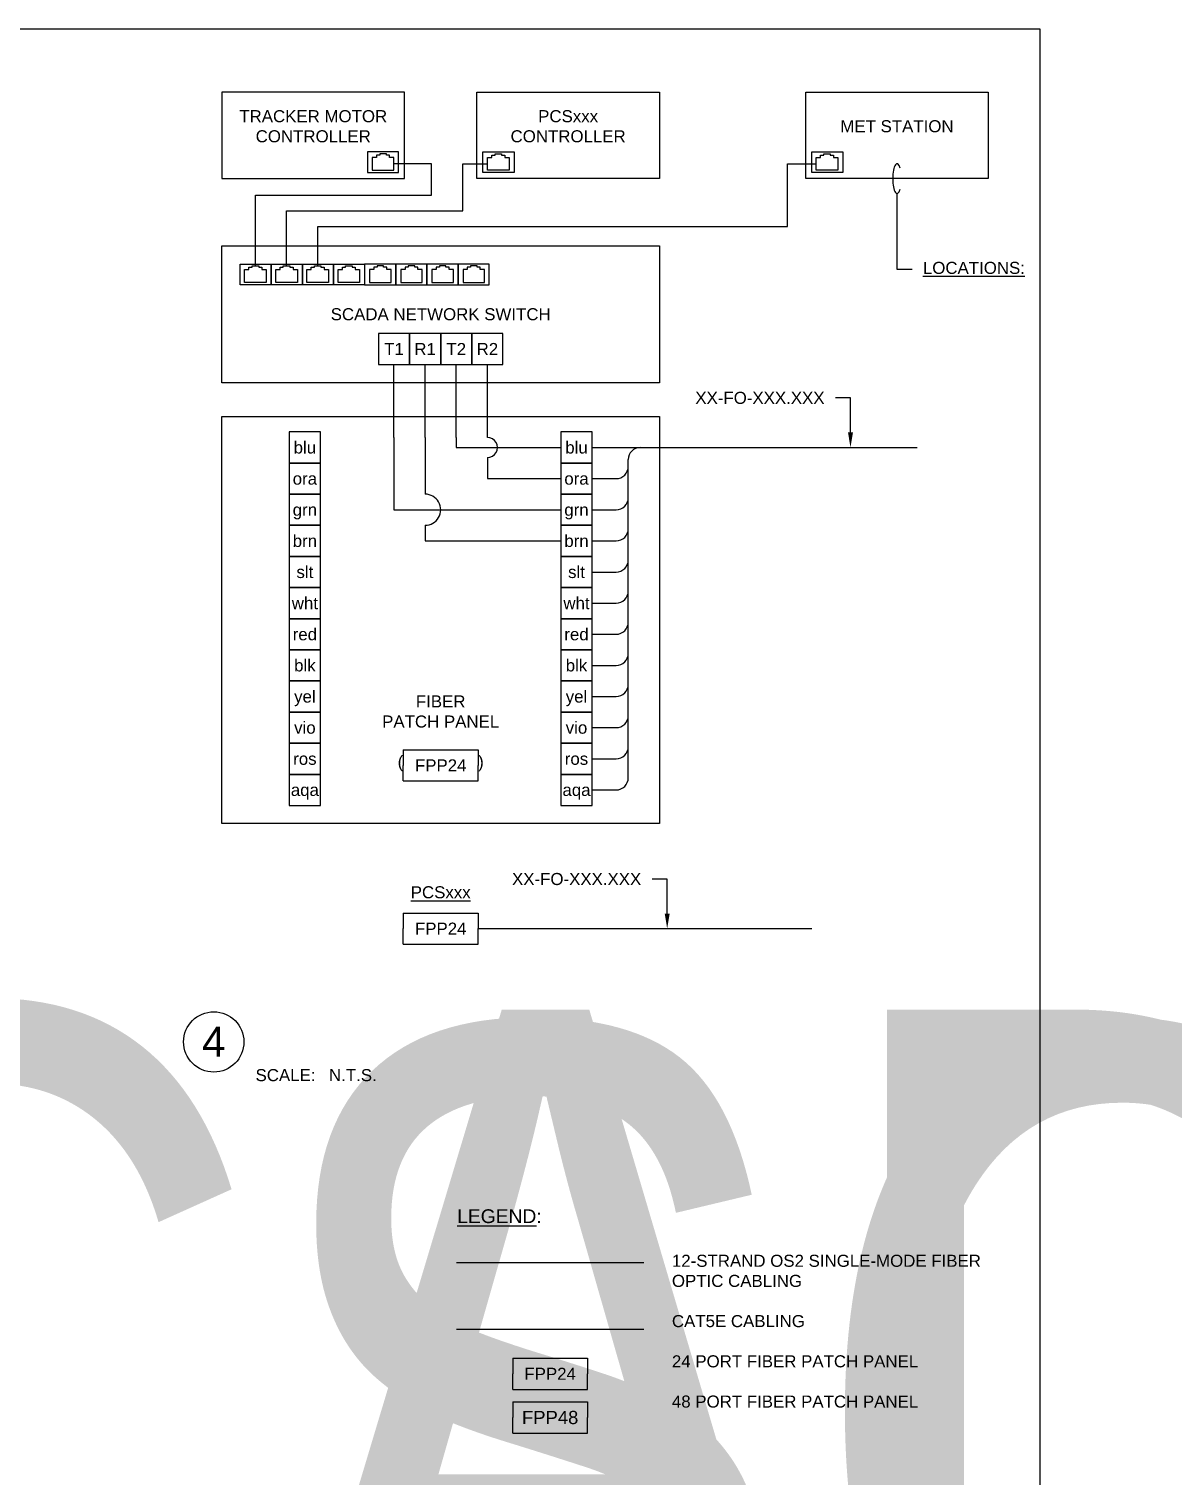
# Model space of a CAD drawing. Header units: feet. Extents: x -18 to 246, y -88 to 32.
# Drawn here: x 119.88 to 129.36, y -13.58 to -1.58 of the extents above; entities that cross this region are included whole.
import ezdxf
from ezdxf import colors
from ezdxf.entities.mleader import LeaderData, LeaderLine
from ezdxf.enums import TextEntityAlignment as Align
from ezdxf.math import Vec2, Vec3

# ---------------------------------------------------------------- set-up
doc = ezdxf.new("R2018")
doc.units = ezdxf.units.FT
doc.header["$MEASUREMENT"] = 0
for name, color, linetype in [('E-1LIN-COMM-EQPM', 243, 'Continuous'), ('E-CABL-CAT5', 120, 'CAT5_CABLE'), ('E-CABL-FO', 120, 'FIBER_OPTIC'), ('G-ANNO-TEXT', 1, 'Continuous'), ('G-NOTES', 7, 'Continuous')]:
    doc.layers.add(name, color=color, linetype=linetype)
doc.layers.add('G-NPLT', color=67, linetype='Continuous', plot=False)
doc.styles.add('NEI-A', font='arial.ttf')
doc.styles.get("Standard").update_dxf_attribs({"font": 'arial.ttf'})
doc.linetypes.add('CAT5_CABLE', pattern='A,1,-0.12,["CAT5",Standard,S=0.1,R=0,X=-0.08,Y=-0.05],-0.3', length=1.42)
doc.linetypes.add('FIBER_OPTIC', pattern='A,0.2,-0.05,0,-0.05,0.2,-0.15,["FO",Standard,S=0.1,R=0,X=-0.04,Y=-0.05],-0.25,0.2,-0.05,0,-0.05', length=1.2)

# ---------------------------------------------------------------- blocks, each defined once
blk = doc.blocks.new('com_fpp24')
at = {"layer": 'E-1LIN-COMM-EQPM'}
for p, q in [((-0.3098689734591025, 0.1290370556281247), (-0.1549439734591025, 0.1290370556281247)), ((-0.3098689734591025, 0.1290370556281247), (-0.3098689734591025, 0)), ((-0.1549439734591025, 0.1290370556281247), (0.1549060265408976, 0.1290370556281247)), ((0.1549060265408976, 0.1290370556281247), (0.3098689734591025, 0.1290370556281247)), ((0.3098689734591025, 0.1290370556281247), (0.3098689734591025, 0)), ((-0.3098689734591025, -0.1290370556281247), (-0.3098689734591025, 0)), ((0.3098689734591025, -0.1290370556281247), (0.3098689734591025, 0)), ((-0.3098689734591025, -0.1290370556281247), (-0.1549439734591025, -0.1290370556281247)), ((-0.1549439734591025, -0.1290370556281247), (0.1549060265408976, -0.1290370556281247)), ((0.1549060265408976, -0.1290370556281247), (0.3098689734591025, -0.1290370556281247))]:
    blk.add_line(p, q, dxfattribs=at)
at = {"insert": (0, 0), "char_height": 0.1, "attachment_point": 5, "style": 'NEI-A'}
blk.add_mtext_dynamic_manual_height_columns('FPP24', width=0.4007065385452695, gutter_width=0.5469999999999999, heights=[0], dxfattribs=at)
blk = doc.blocks.new('com_fpp')
at = {"layer": 'E-1LIN-COMM-EQPM'}
for p, q in [((-0.3098689734591025, 0.1290370556281247), (-0.1549439734591025, 0.1290370556281247)), ((-0.3098689734591025, 0.1290370556281247), (-0.3098689734591025, 0)), ((-0.1549439734591025, 0.1290370556281247), (0.1549060265408976, 0.1290370556281247)), ((0.1549060265408976, 0.1290370556281247), (0.3098689734591025, 0.1290370556281247)), ((0.3098689734591025, 0.1290370556281247), (0.3098689734591025, 0)), ((-0.3098689734591025, -0.1290370556281247), (-0.3098689734591025, 0)), ((0.3098689734591025, -0.1290370556281247), (0.3098689734591025, 0)), ((-0.3098689734591025, -0.1290370556281247), (-0.1549439734591025, -0.1290370556281247)), ((-0.1549439734591025, -0.1290370556281247), (0.1549060265408976, -0.1290370556281247)), ((0.1549060265408976, -0.1290370556281247), (0.3098689734591025, -0.1290370556281247))]:
    blk.add_line(p, q, dxfattribs=at)
at = {"insert": (0, 0), "char_height": 0.1094, "attachment_point": 5, "style": 'NEI-A'}
blk.add_mtext_dynamic_manual_height_columns('FPP48', width=0.4007065385452695, gutter_width=0.5469999999999999, heights=[0], dxfattribs=at)
blk = doc.blocks.new('com_fpp_ports')
for points in [[(-0.05179486220276885, 0.1290370556280322), (-0.3098689734588334, 0.1290370556280322), (-0.3098689734588334, -0.1290370556280322), (-0.05179486220276885, -0.1290370556280322)], [(-0.05179486220276885, -0.1290370556280322), (-0.3098689734588334, -0.1290370556280322), (-0.3098689734588334, -0.3871111668843241), (-0.05179486220276885, -0.3871111668843241)], [(-0.05179486220276885, -0.3871111668843241), (-0.3098689734588334, -0.3871111668843241), (-0.3098689734588334, -0.645185278140616), (-0.05179486220276885, -0.645185278140616)], [(-0.05179486220276885, -0.645185278140616), (-0.3098689734588334, -0.645185278140616), (-0.3098689734588334, -0.9032593893969079), (-0.05179486220276885, -0.9032593893969079)], [(-0.05179486220276885, -0.9032593893969079), (-0.3098689734588334, -0.9032593893969079), (-0.3098689734588334, -1.1613335006532), (-0.05179486220276885, -1.1613335006532)], [(-0.05179486220276885, -1.1613335006532), (-0.3098689734588334, -1.1613335006532), (-0.3098689734588334, -1.419407611909264), (-0.05179486220276885, -1.419407611909264)], [(-0.05179486220276885, -1.419407611909264), (-0.3098689734588334, -1.419407611909264), (-0.3098689734588334, -1.677481723165556), (-0.05179486220276885, -1.677481723165556)], [(-0.05179486220276885, -1.677481723165556), (-0.3098689734588334, -1.677481723165556), (-0.3098689734588334, -1.935555834421848), (-0.05179486220276885, -1.935555834421848)], [(-0.05179486220276885, -1.935555834421848), (-0.3098689734588334, -1.935555834421848), (-0.3098689734588334, -2.19362994567814), (-0.05179486220276885, -2.19362994567814)], [(-0.05179486220276885, -2.19362994567814), (-0.3098689734588334, -2.19362994567814), (-0.3098689734588334, -2.451704056934432), (-0.05179486220276885, -2.451704056934432)], [(-0.05179486220276885, -2.451704056934432), (-0.3098689734588334, -2.451704056934432), (-0.3098689734588334, -2.709778168190724), (-0.05179486220276885, -2.709778168190724)], [(-0.05179486220276885, -2.709778168190724), (-0.3098689734588334, -2.709778168190724), (-0.3098689734588334, -2.967852279446788), (-0.05179486220276885, -2.967852279446788)]]:
    blk.add_lwpolyline(points, close=True)
at = {"style": 'NEI-A'}
for s, p in [('blu', (-0.1808319178308011, 0)), ('ora', (-0.1808319178308011, -0.2580741112562919)), ('grn', (-0.1808319178308011, -0.5161482225125837)), ('brn', (-0.1808319178308011, -0.7742223337686482)), ('slt', (-0.1808319178308011, -1.03229644502494)), ('wht', (-0.1808319178308011, -1.290370556281232)), ('red', (-0.1808319178308011, -1.548444667537524)), ('blk', (-0.1808319178308011, -1.806518778793816)), ('yel', (-0.1808319178308011, -2.064592890050108)), ('vio', (-0.1808319178308011, -2.322667001306172)), ('ros', (-0.1808319178308011, -2.580741112562464)), ('aqa', (-0.1808319178308011, -2.838815223818756))]:
    blk.add_text(s, height=0.1, dxfattribs=at).set_placement(p, align=Align.MIDDLE_CENTER)
blk = doc.blocks.new('DETAIL_TITLE')
blk.add_circle((0.5923, -0.5126), 0.25)
at = {"style": 'NEI-A', "flags": 8}
blk.add_attdef('#', text='', height=0.25, dxfattribs=at).set_placement((0.5922, -0.5109), align=Align.MIDDLE_CENTER)
at = {"lineweight": 30, "flags": 104}
blk.add_attdef('DETAIL_TITLE', text='', height=0.2, dxfattribs=at).set_placement((0.909896588761212, -0.5251383791434918), align=Align.BOTTOM_LEFT)
at = {"style": 'NEI-A'}
for tag, p in [('SCALE:', (0.9386493124493107, -0.7379200523425924)), ('1"_=_', (1.547398728572484, -0.7379200523425924))]:
    blk.add_attdef(tag, text='', height=0.1, dxfattribs=at).set_placement(p, align=Align.BOTTOM_LEFT)
blk = doc.blocks.new('Equipment Callout Arrowhead')
at = {"color": 0}
blk.add_ellipse((0, 0), major_axis=(0.9902362593291456, -9.069595927502392e-15), ratio=0.2867900931434269, start_param=-0.7998807661979344, end_param=3.94147341978779, dxfattribs=at)

msp = doc.modelspace()

# ---------------------------------------------------------------- linework, layer by layer
at = {"layer": 'E-1LIN-COMM-EQPM'}
for points in [[(122.9904169841919, -2.10634133954386), (121.4774989020251, -2.10634133954386), (121.4774989020251, -2.823294975378303), (122.9904169841919, -2.823294975378303)], [(123.5904169841923, -2.10634133954386), (125.1033350663591, -2.10634133954386), (125.1033350663591, -2.823294975378303), (123.5904169841923, -2.823294975378303)], [(126.3162531485267, -2.106341339543633), (127.8291712306935, -2.106341339543633), (127.8291712306935, -2.823294975378076), (126.3162531485267, -2.823294975378076)], [(122.8666701153596, -2.648274296467207), (122.8666701153596, -2.629211420646925), (122.8400294503934, -2.629211420646925), (122.8400294503934, -2.617963139883614), (122.7862745086394, -2.617963139883614), (122.7862745086394, -2.629211420646925), (122.7595154407189, -2.629211420646925), (122.7595154407189, -2.648274296467207), (122.7237577481863, -2.648274296467207), (122.7237577481863, -2.754244941553907), (122.9025462108474, -2.754244941553907), (122.9025462108474, -2.648274296467207)], [(123.7141638530246, -2.648274296467207), (123.7141638530246, -2.629211420646925), (123.7408045179908, -2.629211420646925), (123.7408045179908, -2.617963139883614), (123.7945594597448, -2.617963139883614), (123.7945594597448, -2.629211420646925), (123.8213185276653, -2.629211420646925), (123.8213185276653, -2.648274296467207), (123.8570762201979, -2.648274296467207), (123.8570762201979, -2.754244941553907), (123.6782877575368, -2.754244941553907), (123.6782877575368, -2.648274296467207)], [(126.440000017359, -2.64827429646698), (126.440000017359, -2.629211420646698), (126.4666406823252, -2.629211420646698), (126.4666406823252, -2.617963139883386), (126.5203956240792, -2.617963139883386), (126.5203956240792, -2.629211420646698), (126.5471546919997, -2.629211420646698), (126.5471546919997, -2.64827429646698), (126.5829123845322, -2.64827429646698), (126.5829123845322, -2.754244941553679), (126.4041239218712, -2.754244941553679), (126.4041239218712, -2.64827429646698)], [(121.477498902026, -3.381369086634095), (125.1033350663591, -3.381369086634095), (125.1033350663591, -4.515276358302799), (121.477498902026, -4.515276358302799)], [(121.7012457708578, -3.577788018312958), (121.7012457708578, -3.558725142492676), (121.7278864358239, -3.558725142492676), (121.7278864358239, -3.547476861729365), (121.781641377578, -3.547476861729365), (121.781641377578, -3.558725142492676), (121.8084004454984, -3.558725142492676), (121.8084004454984, -3.577788018312958), (121.844158138031, -3.577788018312958), (121.844158138031, -3.683758663399658), (121.66536967537, -3.683758663399658), (121.66536967537, -3.577788018312958)], [(121.9593198821138, -3.577788018312958), (121.9593198821138, -3.558725142492676), (121.98596054708, -3.558725142492676), (121.98596054708, -3.547476861729365), (122.039715488834, -3.547476861729365), (122.039715488834, -3.558725142492676), (122.0664745567545, -3.558725142492676), (122.0664745567545, -3.577788018312958), (122.1022322492871, -3.577788018312958), (122.1022322492871, -3.683758663399658), (121.9234437866261, -3.683758663399658), (121.9234437866261, -3.577788018312958)], [(122.2173939933699, -3.577788018312958), (122.2173939933699, -3.558725142492676), (122.2440346583361, -3.558725142492676), (122.2440346583361, -3.547476861729365), (122.2977896000901, -3.547476861729365), (122.2977896000901, -3.558725142492676), (122.3245486680106, -3.558725142492676), (122.3245486680106, -3.577788018312958), (122.3603063605431, -3.577788018312958), (122.3603063605431, -3.683758663399658), (122.1815178978821, -3.683758663399658), (122.1815178978821, -3.577788018312958)], [(122.4754681046259, -3.577788018312958), (122.4754681046259, -3.558725142492676), (122.5021087695921, -3.558725142492676), (122.5021087695921, -3.547476861729365), (122.5558637113462, -3.547476861729365), (122.5558637113462, -3.558725142492676), (122.5826227792666, -3.558725142492676), (122.5826227792666, -3.577788018312958), (122.6183804717992, -3.577788018312958), (122.6183804717992, -3.683758663399658), (122.4395920091382, -3.683758663399658), (122.4395920091382, -3.577788018312958)], [(122.8441225894738, -3.577788018312958), (122.8441225894738, -3.558725142492676), (122.8174819245076, -3.558725142492676), (122.8174819245076, -3.547476861729365), (122.7637269827536, -3.547476861729365), (122.7637269827536, -3.558725142492676), (122.7369679148331, -3.558725142492676), (122.7369679148331, -3.577788018312958), (122.7012102223005, -3.577788018312958), (122.7012102223005, -3.683758663399658), (122.8799986849616, -3.683758663399658), (122.8799986849616, -3.577788018312958)], [(123.1021967007299, -3.577788018312958), (123.1021967007299, -3.558725142492676), (123.0755560357637, -3.558725142492676), (123.0755560357637, -3.547476861729365), (123.0218010940096, -3.547476861729365), (123.0218010940096, -3.558725142492676), (122.9950420260892, -3.558725142492676), (122.9950420260892, -3.577788018312958), (122.9592843335566, -3.577788018312958), (122.9592843335566, -3.683758663399658), (123.1380727962176, -3.683758663399658), (123.1380727962176, -3.577788018312958)], [(123.3602708119859, -3.577788018312958), (123.3602708119859, -3.558725142492676), (123.3336301470198, -3.558725142492676), (123.3336301470198, -3.547476861729365), (123.2798752052657, -3.547476861729365), (123.2798752052657, -3.558725142492676), (123.2531161373452, -3.558725142492676), (123.2531161373452, -3.577788018312958), (123.2173584448127, -3.577788018312958), (123.2173584448127, -3.683758663399658), (123.3961469074737, -3.683758663399658), (123.3961469074737, -3.577788018312958)], [(123.618344923242, -3.577788018312958), (123.618344923242, -3.558725142492676), (123.5917042582758, -3.558725142492676), (123.5917042582758, -3.547476861729365), (123.5379493165218, -3.547476861729365), (123.5379493165218, -3.558725142492676), (123.5111902486013, -3.558725142492676), (123.5111902486013, -3.577788018312958), (123.4754325560687, -3.577788018312958), (123.4754325560687, -3.683758663399658), (123.6542210187298, -3.683758663399658), (123.6542210187298, -3.577788018312958)], [(123.032342872936, -4.107202247046644), (122.77426876168, -4.107202247046644), (122.77426876168, -4.365276358302708), (123.032342872936, -4.365276358302708)], [(123.2904169841921, -4.107202247046644), (123.032342872936, -4.107202247046644), (123.032342872936, -4.365276358302708), (123.2904169841921, -4.365276358302708)], [(123.5484910954482, -4.107202247046644), (123.2904169841921, -4.107202247046644), (123.2904169841921, -4.365276358302708), (123.5484910954482, -4.365276358302708)], [(123.8065652067042, -4.107202247046644), (123.5484910954482, -4.107202247046644), (123.5484910954482, -4.365276358302708), (123.8065652067042, -4.365276358302708)], [(121.477498902026, -4.794313413930695), (125.1033350663591, -4.794313413930695), (125.1033350663582, -8.170239804633866), (121.4774989020251, -8.170239804633866)]]:
    msp.add_lwpolyline(points, close=True, dxfattribs=at)
at = {"layer": 'E-1LIN-COMM-EQPM', "linetype": 'Continuous'}
for points in [[(122.6823428729357, -2.773294975378349), (122.9404169841917, -2.773294975378349), (122.9404169841917, -2.601855364788435), (122.6823428729357, -2.601855364788435)], [(123.8984910954485, -2.773294975378349), (123.6404169841925, -2.773294975378349), (123.6404169841925, -2.601855364788435), (123.8984910954485, -2.601855364788435)], [(126.6243272597829, -2.773294975378121), (126.3662531485269, -2.773294975378121), (126.3662531485269, -2.601855364788207), (126.6243272597829, -2.601855364788207)], [(121.8855730132817, -3.7028086972241), (121.6274989020256, -3.7028086972241), (121.6274989020256, -3.531369086634186), (121.8855730132817, -3.531369086634186)], [(122.1436471245378, -3.7028086972241), (121.8855730132817, -3.7028086972241), (121.8855730132817, -3.531369086634186), (122.1436471245378, -3.531369086634186)], [(122.4017212357938, -3.7028086972241), (122.1436471245378, -3.7028086972241), (122.1436471245378, -3.531369086634186), (122.4017212357938, -3.531369086634186)], [(122.6597953470499, -3.7028086972241), (122.4017212357938, -3.7028086972241), (122.4017212357938, -3.531369086634186), (122.6597953470499, -3.531369086634186)], [(122.6597953470499, -3.7028086972241), (122.9178694583059, -3.7028086972241), (122.9178694583059, -3.531369086634186), (122.6597953470499, -3.531369086634186)], [(122.9178694583059, -3.7028086972241), (123.175943569562, -3.7028086972241), (123.175943569562, -3.531369086634186), (122.9178694583059, -3.531369086634186)], [(123.175943569562, -3.7028086972241), (123.4340176808181, -3.7028086972241), (123.4340176808181, -3.531369086634186), (123.175943569562, -3.531369086634186)], [(123.4340176808181, -3.7028086972241), (123.6920917920741, -3.7028086972241), (123.6920917920741, -3.531369086634186), (123.4340176808181, -3.531369086634186)]]:
    msp.add_lwpolyline(points, close=True, dxfattribs=at)
at = {"layer": 'E-CABL-CAT5'}
msp.add_line((123.421508157209, -12.36275510136898), (124.9742681456262, -12.36275510136898), dxfattribs=at)
for points in [[(121.7547639067005, -3.547476861729365), (121.7547639067005, -2.961732160261136), (123.2154169841923, -2.961732160261363), (123.2154169841923, -2.701259619010898), (122.9025462108474, -2.701259619010671)], [(122.0128639067005, -3.547476861729365), (122.0128639067005, -3.090782160261369), (123.4735169841923, -3.090782160258414), (123.4735169841923, -2.701259619010216), (123.6782877575368, -2.701259619010671)], [(122.2709121292126, -3.547476861729137), (122.2709639067005, -3.219832160261376), (122.4209639067002, -3.219832160261376), (126.166253148527, -3.219832160261603), (126.166253148527, -2.701259619010443), (126.4041239218712, -2.701259619010443)]]:
    msp.add_lwpolyline(points, dxfattribs=at)
at = {"layer": 'E-CABL-FO', "linetype": 'Continuous'}
for p, q in [((122.9033058173089, -4.969803809583482), (122.9033058173089, -4.365276358302708)), ((123.1613799285641, -4.969803809583482), (123.1613799285677, -4.365276358302708)), ((123.4194540398201, -4.969803809583482), (123.4194540398201, -4.365276358302708)), ((123.6775281510753, -4.969803809583482), (123.6775281510771, -4.365276358302708)), ((122.9033058173089, -4.969803809583482), (122.9033058173089, -5.439498692069492)), ((123.1613799285641, -4.969803809583482), (123.1613799285641, -5.439498692069492)), ((123.4194540398201, -4.969803809583482), (123.4194540398201, -5.052387525186759)), ((123.4194540398201, -5.052387525186759), (123.6775281510762, -5.052387525186077)), ((123.6775281510762, -5.052387525186077), (124.2871868438477, -5.052387525186759)), ((123.6775281510762, -5.134971240788218), (123.6775281510744, -5.310461636442369)), ((123.6775281510744, -5.310461636442369), (124.287186843845, -5.310461636442369)), ((122.9033058173089, -5.439498692069492), (122.9033058173089, -5.568535747699116)), ((122.9033058173089, -5.568535747699116), (123.161379928565, -5.568535747697979)), ((123.161379928565, -5.568535747697979), (123.6775281510744, -5.568535747697979)), ((123.6775281510744, -5.568535747697979), (124.2871868438477, -5.568535747699116)), ((123.1613799285632, -5.697572803326921), (123.1613799285632, -5.826609858954725)), ((123.1613799285632, -5.826609858954725), (123.6775281510744, -5.826609858954725)), ((123.6775281510744, -5.826609858954725), (124.2871868438477, -5.826609858954725))]:
    msp.add_line(p, q, dxfattribs=at)
at = {"layer": 'E-CABL-FO'}
for p, q in [((124.845260955103, -5.210461636443142), (124.845260955103, -5.152387525186668)), ((124.845260955103, -5.468535747699434), (124.845260955103, -5.210461636443142)), ((124.5452609551029, -5.310461636443051), (124.7452609551027, -5.310461636443051)), ((124.845260955103, -5.726609858955726), (124.845260955103, -5.339498692071402)), ((124.5452609551029, -5.568535747699343), (124.7452609551027, -5.568535747699343)), ((124.845260955103, -5.984683970212018), (124.845260955103, -5.597572803327694)), ((124.5452609551029, -5.826609858955635), (124.7452609551027, -5.826609858955635)), ((124.845260955103, -6.24275808146831), (124.845260955103, -5.855646914583986)), ((124.5452609551029, -6.084683970211927), (124.7452609551027, -6.084683970211927)), ((124.845260955103, -6.500832192724374), (124.845260955103, -6.11372102584005)), ((124.5452609551029, -6.342758081468219), (124.7452609551027, -6.342758081468219)), ((124.845260955103, -6.758906303980666), (124.845260955103, -6.371795137096342)), ((124.5452609551029, -6.600832192724283), (124.7452609551027, -6.600832192724283)), ((124.845260955103, -7.016980415236958), (124.845260955103, -6.629869248352634)), ((124.5452609551029, -6.858906303980575), (124.7452609551027, -6.858906303980575)), ((124.845260955103, -7.27505452649325), (124.845260955103, -6.887943359608926)), ((124.5452609551029, -7.116980415236867), (124.7452609551027, -7.116980415236867)), ((124.845260955103, -7.533128637749542), (124.845260955103, -7.146017470865218)), ((124.5452609551029, -7.375054526493159), (124.7452609551027, -7.375054526493159)), ((124.845260955103, -7.791202749005834), (124.845260955103, -7.404091582121509)), ((124.5452609551029, -7.633128637749451), (124.7452609551027, -7.633128637749451)), ((124.5452609551029, -7.891202749005743), (124.7452609551027, -7.891202749005743)), ((123.6003049311119, -9.041202749005834), (126.3680669841895, -9.041202749005834)), ((123.421508157209, -11.80842484461073), (124.9742681456262, -11.80842484461073))]:
    msp.add_line(p, q, dxfattribs=at)
msp.add_lwpolyline([(124.5452609551029, -5.052387525186759), (124.9452609551034, -5.052387525186987), (127.2408020646334, -5.052387525186987)], dxfattribs=at)
at = {"layer": 'E-CABL-FO', "linetype": 'Continuous'}
for centre, radius, start, end in [((123.6775281510762, -5.05238752518585), 0.0825837156023681, 270, 90.00000000062532), ((123.1613799285641, -5.568535747698206), 0.1290370556287144, 269.9999999995831, 90)]:
    msp.add_arc(centre, radius, start, end, dxfattribs=at)
at = {"layer": 'E-CABL-FO'}
for centre, start, end in [((124.9452609551034, -5.152387525186668), 90, 180), ((124.7452609551027, -5.210461636443142), 270, 0), ((124.7452609551027, -5.468535747699434), 270, 0), ((124.7452609551027, -5.726609858955726), 270, 0), ((124.7452609551027, -5.984683970212018), 270, 0), ((124.7452609551027, -6.24275808146831), 270, 0), ((124.7452609551027, -6.500832192724374), 270, 0), ((124.7452609551027, -6.758906303980666), 270, 0), ((124.7452609551027, -7.016980415236958), 270, 0), ((124.7452609551027, -7.27505452649325), 270, 0), ((124.7452609551027, -7.533128637749542), 270, 0), ((124.7452609551027, -7.791202749005834), 270, 0)]:
    msp.add_arc(centre, 0.1, start, end, dxfattribs=at)
at = {"layer": 'G-NPLT'}
msp.add_lwpolyline([(101.3480821667526, -1.582552500666576), (128.2571734887631, -1.582552500666576), (128.2571734887631, -24.59313874462796), (101.3480821667526, -24.59313874462796)], close=True, dxfattribs=at)
msp.add_lwpolyline([(101.3480821667526, -1.582552500666576), (128.2571734887631, -1.582552500666576), (128.2571734887631, -24.59313874462796), (101.3480821667526, -24.59313874462796)], close=True, dxfattribs=at)

# ---------------------------------------------------------------- block references
at = {"layer": 'E-1LIN-COMM-EQPM'}
for name, p in [('com_fpp_ports', (122.3454419867402, -5.052387525189715)), ('com_fpp_ports', (124.5970558173065, -5.052387525186759)), ('com_fpp24', (123.2904169841921, -7.687704097307005)), ('com_fpp24', (123.2904359576522, -9.041202749005834)), ('com_fpp24', (124.1979071248768, -12.73170503836741)), ('com_fpp', (124.1979071248768, -13.09452796586174))]:
    msp.add_blockref(name, p, dxfattribs=at)
at = {"layer": 'G-ANNO-TEXT'}
ref = msp.add_blockref('DETAIL_TITLE', (111.4400934329798, -9.308816959431596), dxfattribs=at)
lines = msp.add_mtext('\\W0.8000;{\\LSCADA FO PATCH-THROUGH AT PCSxxx}', dxfattribs={"layer": '0', "insert": (112.3499900217404, -9.712181805150838), "char_height": 6.4, "attachment_point": 1})
ref.add_attrib('DETAIL_TITLE', '', (112.3499900217404, -9.712181805150838)).embed_mtext(lines)
ref = msp.add_blockref('DETAIL_TITLE', (120.817020528893, -9.467711638456677), dxfattribs=at)
ref.add_attrib('#', '4', dxfattribs={"layer": '0', "height": 0.25, "style": 'NEI-A'}).set_placement((121.409220528893, -9.97861163845667), align=Align.MIDDLE_CENTER)
lines = msp.add_mtext('\\W0.8000;{\\LSCADA FO RETURN AT PCSxxx}', dxfattribs={"layer": '0', "insert": (121.7269171176536, -9.87107648417592), "char_height": 6.4, "attachment_point": 1})
ref.add_attrib('DETAIL_TITLE', '', (121.7269171176536, -9.87107648417592)).embed_mtext(lines)
ref.add_attrib('SCALE:', 'SCALE:', dxfattribs={"layer": '0', "height": 0.1, "style": 'NEI-A'}).set_placement((121.7556698413423, -10.20563169079927), align=Align.TOP_LEFT)
ref.add_attrib('1"_=_', 'N.T.S.', dxfattribs={"layer": '0', "height": 0.1, "style": 'NEI-A'}).set_placement((122.3644192574652, -10.20563169079927), align=Align.TOP_LEFT)

# ---------------------------------------------------------------- texts
at = {"color": 7, "insert": (125.2071923671981, -11.74479259369673), "char_height": 0.1, "attachment_point": 1, "style": 'NEI-A'}
msp.add_mtext_dynamic_manual_height_columns('{\\C256;12-STRAND OS2 SINGLE-MODE FIBER OPTIC CABLING\\P\\PCAT5E CABLING\\P\\P24 PORT FIBER PATCH PANEL\\P\\P48 PORT FIBER PATCH PANEL}', width=2.784457613539394, gutter_width=0.546875, heights=[0], dxfattribs=at)
at = {"layer": 'E-1LIN-COMM-EQPM', "style": 'NEI-A'}
for s, p in [('T1', (122.903305817308, -4.236239302674676)), ('R1', (123.1613799285641, -4.236239302674676)), ('T2', (123.4194540398201, -4.236239302674676)), ('R2', (123.6775281510762, -4.236239302674676))]:
    msp.add_text(s, height=0.1, dxfattribs=at).set_placement(p, align=Align.MIDDLE_CENTER)
at = {"layer": 'G-ANNO-TEXT', "char_height": 0.1, "attachment_point": 5, "style": 'NEI-A'}
for s, width, insert in [('TRACKER MOTOR \\PCONTROLLER', 1.485394200099468, (122.233957943108, -2.389818157460923)), ('PCSxxx \\PCONTROLLER', 1.485394200099468, (124.3468760252752, -2.389818157460923)), ('MET STATION', 1.485394200099468, (127.0727121896096, -2.389818157460695)), ('SCADA NETWORK SWITCH', 3.533560037013008, (123.2904169841921, -3.948322722468447)), ('FIBER \\PPATCH PANEL\\P\\P(                )', 1.967470817467434, (123.2904169841921, -7.422629198674485))]:
    msp.add_mtext_dynamic_manual_height_columns(s, width=width, gutter_width=0.5469999999999999, heights=[0], dxfattribs=dict(at, insert=insert))
at = {"layer": 'G-ANNO-TEXT', "transparency": 33554687, "insert": (123.2904359576522, -8.791202749005834), "char_height": 0.1, "attachment_point": 8, "style": 'NEI-A'}
msp.add_mtext_dynamic_manual_height_columns('\\pxqc;{\\LPCSxxx}', width=0.7650630968622101, gutter_width=0.46875, heights=[0], dxfattribs=at)
at = {"layer": 'G-NOTES', "insert": (123.4268455627686, -11.36800466895852), "char_height": 0.1, "attachment_point": 1, "style": 'NEI-A'}
msp.add_mtext_dynamic_manual_height_columns('{\\fArial|b0|i0|c0|p34;\\H1.1429x;\\W1;\\LLEGEND\\l:}', width=0.7524861826398362, gutter_width=0.546875, heights=[0], dxfattribs=at)

# ---------------------------------------------------------------- leaders
at = {"layer": 'G-ANNO-TEXT'}
ml = msp.add_multileader_mtext('Standard', dxfattribs=at)
ml.set_content('\\A1;{\\LLOCATIONS:}', color=256, style='NEI-A')
ml.set_leader_properties()
ml.set_arrow_properties(name='Equipment Callout Arrowhead')
ml.build(insert=Vec2(0, 0))
ml.multileader.update_dxf_attribs({"dogleg_length": 0.125, "arrow_head_size": 0.125})
ctx = ml.context
ctx.base_point, ctx.char_height, ctx.arrow_head_size, ctx.landing_gap_size, ctx.plane_origin = Vec3(127.1977242639749, -3.573294975378076), 0.1, 0.125, 0.09, Vec3(120.6275668757206, -2.105531082507923)
notes = []
notes.append((ctx, [(0, (1, 1, 0), (127.0727242639749, -3.573294975378076), (1, 0), 0.125, [(0, [(127.0727121896096, -2.823294975378076)], 0, [])])]))
ctx.mtext.insert, ctx.mtext.width, ctx.mtext.flow_direction = Vec3(127.2877242639749, -3.513294975378077), 1.623485204032801, 5
ml = msp.add_multileader_mtext('Standard', dxfattribs=at)
ml.set_content('\\A1;XX-FO-XXX.XXX', color=256, style='NEI-A')
ml.set_leader_properties()
ml.build(insert=Vec2(0, 0))
ml.multileader.update_dxf_attribs({"dogleg_length": 0.125, "arrow_head_size": 0.125})
ctx = ml.context
ctx.base_point, ctx.char_height, ctx.arrow_head_size, ctx.landing_gap_size, ctx.plane_origin = Vec3(125.3126299269133, -4.641746335140851), 0.1, 0.125, 0.09, Vec3(118.7147057838864, -3.923982442270699)
ctx.text_align_type = 2
notes.append((ctx, [(1, (1, 1, 0), (126.6874116458765, -4.641746335140851), (-1, 0), 0.125, [(0, [(126.6874116458765, -5.052387525186987)], 0, [])])]))
ctx.mtext.insert, ctx.mtext.width, ctx.mtext.alignment, ctx.mtext.flow_direction = Vec3(126.4724116458765, -4.590893674840714), 1.082631653478854, 3, 5
ml = msp.add_multileader_mtext('Standard', dxfattribs=at)
ml.set_content('\\A1;XX-FO-XXX.XXX', color=256, style='NEI-A')
ml.set_leader_properties()
ml.build(insert=Vec2(0, 0))
ml.multileader.update_dxf_attribs({"dogleg_length": 0.125, "arrow_head_size": 0.125})
ctx = ml.context
ctx.base_point, ctx.char_height, ctx.arrow_head_size, ctx.landing_gap_size, ctx.plane_origin = Vec3(123.7931542386877, -8.630561558960153), 0.1, 0.125, 0.09, Vec3(117.1952300956608, -7.91279766609)
ctx.text_align_type = 2
notes.append((ctx, [(1, (1, 1, 0), (125.1679359576509, -8.630561558960153), (-1, 0), 0.125, [(0, [(125.1679359576509, -9.041202749005834)], 0, [])])]))
ctx.mtext.insert, ctx.mtext.width, ctx.mtext.alignment, ctx.mtext.flow_direction = Vec3(124.9529359576509, -8.579708898660016), 1.082631653478854, 3, 5
for ctx, leaders in notes:
    for number, flags, end, landing, length, lines in leaders:
        leader = LeaderData()
        leader.index, (leader.has_last_leader_line, leader.has_dogleg_vector, leader.attachment_direction) = number, flags
        leader.last_leader_point, leader.dogleg_vector, leader.dogleg_length = Vec3(end), Vec3(landing), length
        for number, points, colour, breaks in lines:
            line = LeaderLine()
            line.index, line.vertices, line.color, line.breaks = number, Vec3.list(points), colors.encode_raw_color(colour), breaks
            leader.lines.append(line)
        ctx.leaders.append(leader)

doc.saveas('drawing.dxf')
